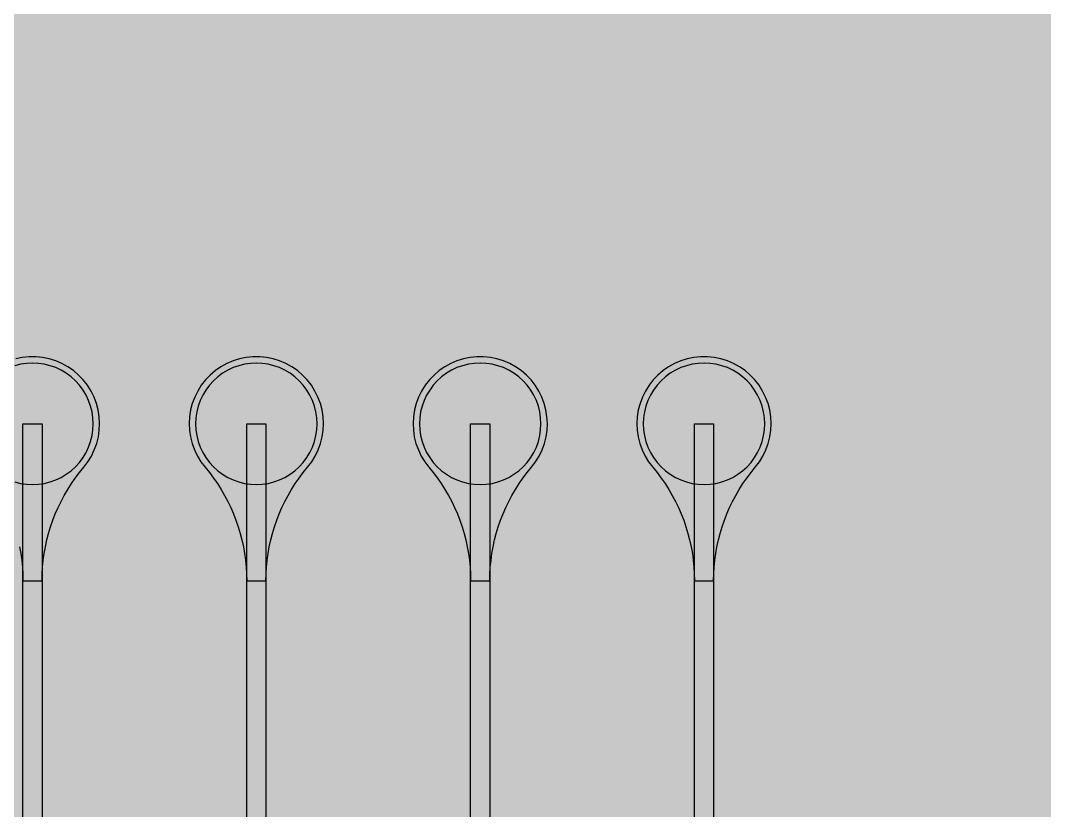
# Model space of a CAD drawing. Header units: metres. Extents: x -7231 to 10969, y -37556 to 1873.
# Drawn here: x 7913 to 9514, y -22536 to -21300 of the extents above; entities that cross this region are included whole.
import ezdxf

# ---------------------------------------------------------------- set-up
doc = ezdxf.new("R2010")
doc.units = ezdxf.units.M
for name, color, linetype in [('Metal1', 4, 'CONTINUOUS'), ('Polyimide', 7, 'CONTINUOUS'), ('Polyimide_Negative', 5, 'CONTINUOUS')]:
    doc.layers.add(name, color=color, linetype=linetype)

msp = doc.modelspace()

# ---------------------------------------------------------------- hatches: boundary and pattern name
at = {"layer": 'Polyimide'}
msp.add_hatch(color=7, dxfattribs=at).paths.add_polyline_path([(4065.7, -468), (4066.7, -502), (4068.5, -536), (4071.4, -570), (4075.5, -604), (4081, -638), (4088, -672), (4096.5, -706), (4106.6, -740), (4118.3, -774), (4131.6, -808), (4146.5, -842), (4162.9, -876), (4180.7, -910), (4199.8, -944), (4220.2, -978), (4241.7, -1012), (4264.2, -1046), (4287.5, -1080), (4311.5, -1114), (4336, -1148), (4360.9, -1182), (4385.9, -1216), (4410.9, -1250), (4435.7, -1284), (4460.2, -1318), (4484.2, -1352), (4507.5, -1385.9), (4530, -1419.9), (4551.5, -1453.9), (4571.9, -1487.9), (4591.1, -1521.9), (4608.9, -1555.9), (4625.3, -1589.9), (4640.1, -1623.9), (4653.4, -1657.9), (4665.1, -1691.9), (4675.2, -1725.9), (4683.7, -1759.9), (4690.7, -1793.9), (4696.2, -1827.9), (4700.3, -1861.9), (4703.2, -1895.9), (4705.1, -1929.9), (4706.1, -1963.9), (4706.4, -1997.9), (4706.5, -2031.9), (4706.5, -4793), (4710, -4838.4), (4720.2, -4882.7), (4737.1, -4925), (4760.1, -4964.2), (4788.9, -4999.5), (4822.6, -5030), (4860.5, -5055.1), (4901.8, -5074.2), (4901.8, -5074.2), (4970.7, -5105.2), (5034.7, -5145.3), (5092.8, -5193.5), (5143.8, -5249.2), (5186.9, -5311.2), (5221.2, -5378.4), (5246.2, -5449.7), (5261.4, -5523.7), (5266.5, -5599), (5261.4, -5674.3), (5246.2, -5748.3), (5221.2, -5819.6), (5186.9, -5886.8), (5143.8, -5948.8), (5092.8, -6004.5), (5034.7, -6052.7), (4970.7, -6092.8), (4901.8, -6123.8), (4860.5, -6142.9), (4822.6, -6168), (4788.9, -6198.5), (4760.1, -6233.8), (4737.1, -6273), (4720.2, -6315.3), (4710, -6359.6), (4706.5, -6405), (4706.5, -9221.5), (4710, -9266.9), (4720.2, -9311.2), (4737.1, -9353.5), (4760.1, -9392.7), (4788.9, -9428), (4822.6, -9458.5), (4860.5, -9483.6), (4901.8, -9502.7), (4970.7, -9533.7), (5034.7, -9573.8), (5092.8, -9622), (5143.8, -9677.7), (5186.9, -9739.7), (5221.2, -9806.9), (5246.2, -9878.2), (5261.4, -9952.2), (5266.5, -10027.5), (5261.4, -10102.8), (5246.2, -10176.8), (5221.2, -10248.1), (5186.9, -10315.3), (5143.8, -10377.3), (5092.8, -10433), (5034.7, -10481.2), (4970.7, -10521.3), (4901.8, -10552.3), (4860.5, -10571.4), (4822.6, -10596.5), (4788.9, -10627), (4760.1, -10662.3), (4737.1, -10701.5), (4720.2, -10743.8), (4710, -10788.1), (4706.5, -10833.5), (4706.5, -13650), (4710, -13695.4), (4720.2, -13739.7), (4737.1, -13782), (4760.1, -13821.2), (4788.9, -13856.5), (4822.6, -13887), (4860.5, -13912.1), (4901.8, -13931.2), (4970.7, -13962.2), (5034.7, -14002.2), (5092.8, -14050.5), (5143.8, -14106.2), (5186.9, -14168.2), (5221.2, -14235.4), (5246.2, -14306.7), (5261.4, -14380.7), (5266.5, -14456), (5261.4, -14531.3), (5246.2, -14605.3), (5221.2, -14676.5), (5186.9, -14743.8), (5143.8, -14805.8), (5092.8, -14861.5), (5034.7, -14909.7), (4970.7, -14949.8), (4901.8, -14980.8), (4860.5, -14999.9), (4822.6, -15025), (4788.9, -15055.5), (4760.1, -15090.8), (4737.1, -15130), (4720.2, -15172.3), (4710, -15216.6), (4706.5, -15262), (4706.5, -15456), (4720.9, -15750), (4764.1, -16041.3), (4835.7, -16326.8), (4934.9, -16604), (5060.7, -16870.2), (5212.1, -17122.7), (5387.5, -17359.2), (5585.2, -17577.3), (5803.3, -17775), (6039.8, -17950.4), (6292.3, -18101.8), (6558.4, -18227.6), (6835.6, -18326.8), (7121.2, -18398.3), (7412.4, -18441.5), (7706.5, -18456), (9969, -18456), (10047.4, -18459.8), (10125.1, -18471.4), (10201.2, -18490.4), (10275.2, -18516.9), (10346.1, -18550.5), (10413.5, -18590.8), (10476.5, -18637.6), (10534.7, -18690.3), (10587.4, -18748.5), (10634.2, -18811.5), (10674.5, -18878.9), (10708.1, -18949.8), (10734.6, -19023.8), (10753.6, -19099.9), (10765.2, -19177.6), (10769, -19256), (10769, -20895.8), (10730.2, -20951.4), (10694.6, -21009.1), (10662.2, -21068.6), (10633.2, -21129.9), (10607.6, -21192.7), (10585.5, -21256.7), (10566.9, -21322), (10552, -21388.1), (10540.8, -21455), (10533.4, -21522.3), (10529.6, -21590), (10529.6, -21657.8), (10533.4, -21725.5), (10540.8, -21792.9), (10552, -21859.7), (10566.9, -21925.9), (10585.5, -21991.1), (10607.6, -22055.2), (10633.2, -22117.9), (10662.2, -22179.2), (10694.6, -22238.7), (10730.2, -22296.4), (10769, -22352), (10769, -32454.2), (10728.7, -32510.5), (10691.7, -32568.9), (10658, -32629.3), (10627.8, -32691.6), (10601.2, -32755.4), (10578.2, -32820.7), (10558.9, -32887.1), (10543.4, -32954.5), (10531.8, -33022.7), (10524, -33091.4), (10520.1, -33160.5), (10520.1, -33229.7), (10524, -33298.8), (10531.8, -33367.5), (10543.4, -33435.7), (10558.9, -33503.1), (10578.2, -33569.5), (10601.2, -33634.8), (10627.8, -33698.6), (10658, -33760.8), (10691.7, -33821.3), (10728.7, -33879.7), (10769, -33936), (10769, -36556), (10765.2, -36634.4), (10753.6, -36712.1), (10734.6, -36788.2), (10708.1, -36862.1), (10674.5, -36933.1), (10634.2, -37000.5), (10587.4, -37063.5), (10534.7, -37121.7), (10476.5, -37174.4), (10413.5, -37221.2), (10346.1, -37261.5), (10275.2, -37295.1), (10201.2, -37321.6), (10125.1, -37340.6), (10047.4, -37352.1), (9969, -37356), (-6231, -37356), (-6309.4, -37352.1), (-6387.1, -37340.6), (-6463.2, -37321.6), (-6537.2, -37295.1), (-6608.1, -37261.5), (-6675.5, -37221.2), (-6738.5, -37174.4), (-6796.7, -37121.7), (-6849.4, -37063.5), (-6896.2, -37000.5), (-6936.5, -36933.1), (-6970.1, -36862.1), (-6996.6, -36788.2), (-7015.6, -36712.1), (-7027.2, -36634.4), (-7031, -36556), (-7031, -33936), (-6990.7, -33879.8), (-6953.7, -33821.3), (-6920, -33760.9), (-6889.8, -33698.6), (-6863.2, -33634.8), (-6840.2, -33569.5), (-6820.9, -33503.1), (-6805.4, -33435.7), (-6793.7, -33367.5), (-6785.9, -33298.8), (-6782, -33229.7), (-6782, -33160.5), (-6785.9, -33091.4), (-6793.7, -33022.7), (-6805.4, -32954.5), (-6820.9, -32887.1), (-6840.2, -32820.6), (-6863.2, -32755.4), (-6889.8, -32691.5), (-6920, -32629.3), (-6953.7, -32568.9), (-6990.7, -32510.4), (-7031, -32454.2), (-7031, -22364.8), (-6990.7, -22308.6), (-6953.7, -22250.1), (-6920, -22189.7), (-6889.8, -22127.5), (-6863.2, -22063.6), (-6840.2, -21998.4), (-6820.9, -21931.9), (-6805.4, -21864.5), (-6793.7, -21796.3), (-6785.9, -21727.6), (-6782, -21658.5), (-6782, -21589.3), (-6785.9, -21520.3), (-6793.7, -21451.5), (-6805.4, -21383.3), (-6820.9, -21315.9), (-6840.2, -21249.5), (-6863.2, -21184.2), (-6889.8, -21120.4), (-6920, -21058.1), (-6953.7, -20997.7), (-6990.7, -20939.3), (-7031, -20883), (-7031, -19256), (-7027.2, -19177.6), (-7015.6, -19099.9), (-6996.6, -19023.8), (-6970.1, -18949.8), (-6936.5, -18878.9), (-6896.2, -18811.5), (-6849.4, -18748.5), (-6796.7, -18690.3), (-6738.5, -18637.6), (-6675.5, -18590.8), (-6608.1, -18550.5), (-6537.2, -18516.9), (-6463.2, -18490.4), (-6387.1, -18471.4), (-6309.4, -18459.8), (-6231, -18456), (-3968.5, -18456), (-3674.4, -18441.5), (-3383.2, -18398.3), (-3097.6, -18326.8), (-2820.4, -18227.6), (-2554.3, -18101.8), (-2301.8, -17950.4), (-2065.3, -17775), (-1847.2, -17577.3), (-1649.5, -17359.2), (-1474.1, -17122.7), (-1322.7, -16870.2), (-1196.9, -16604), (-1097.7, -16326.8), (-1026.1, -16041.3), (-982.9, -15750), (-968.5, -15456), (-968.5, -15262), (-972, -15216.6), (-982.2, -15172.3), (-999.1, -15130), (-1022.1, -15090.8), (-1050.9, -15055.5), (-1084.6, -15025), (-1122.5, -14999.9), (-1163.8, -14980.8), (-1232.7, -14949.8), (-1296.7, -14909.7), (-1354.8, -14861.5), (-1405.8, -14805.8), (-1448.9, -14743.8), (-1483.2, -14676.5), (-1508.2, -14605.3), (-1523.4, -14531.3), (-1528.5, -14456), (-1523.4, -14380.7), (-1508.2, -14306.7), (-1483.2, -14235.4), (-1448.9, -14168.2), (-1405.8, -14106.2), (-1354.8, -14050.5), (-1296.7, -14002.2), (-1232.7, -13962.2), (-1163.8, -13931.2), (-1122.5, -13912.1), (-1084.6, -13887), (-1050.9, -13856.5), (-1022.1, -13821.2), (-999.1, -13782), (-982.2, -13739.7), (-972, -13695.4), (-968.5, -13650), (-968.5, -12309.6), (-972, -12264.3), (-982.2, -12219.9), (-999.1, -12177.7), (-1022.1, -12138.5), (-1050.9, -12103.2), (-1084.6, -12072.6), (-1122.5, -12047.5), (-1163.8, -12028.5), (-1232.7, -11997.4), (-1296.7, -11957.4), (-1354.8, -11909.1), (-1405.8, -11853.5), (-1448.9, -11791.5), (-1483.2, -11724.2), (-1508.2, -11653), (-1523.4, -11579), (-1528.5, -11503.7), (-1523.4, -11428.3), (-1508.2, -11354.4), (-1483.2, -11283.1), (-1448.9, -11215.9), (-1405.8, -11153.8), (-1354.8, -11098.2), (-1296.7, -11049.9), (-1232.7, -11009.9), (-1163.8, -10978.8), (-1122.5, -10959.8), (-1084.6, -10934.7), (-1050.9, -10904.1), (-1022.1, -10868.9), (-999.1, -10829.6), (-982.2, -10787.4), (-972, -10743), (-968.5, -10697.7), (-968.5, -9357.3), (-972, -9311.9), (-982.2, -9267.6), (-999.1, -9225.4), (-1022.1, -9186.1), (-1050.9, -9150.8), (-1084.6, -9120.3), (-1122.5, -9095.2), (-1163.8, -9076.2), (-1163.8, -9076.2), (-1232.7, -9045.1), (-1296.7, -9005.1), (-1354.8, -8956.8), (-1405.8, -8901.1), (-1448.9, -8839.1), (-1483.2, -8771.9), (-1508.2, -8700.6), (-1523.4, -8626.7), (-1528.5, -8551.3), (-1523.4, -8476), (-1508.2, -8402), (-1483.2, -8330.8), (-1448.9, -8263.5), (-1405.8, -8201.5), (-1354.8, -8145.9), (-1296.7, -8097.6), (-1232.7, -8057.6), (-1163.8, -8026.5), (-1163.8, -8026.5), (-1122.5, -8007.4), (-1084.6, -7982.4), (-1050.9, -7951.8), (-1022.1, -7916.5), (-999.1, -7877.3), (-982.2, -7835), (-972, -7790.7), (-968.5, -7745.4), (-968.5, -6405), (-972, -6359.6), (-982.2, -6315.3), (-999.1, -6273), (-1022.1, -6233.8), (-1050.9, -6198.5), (-1084.6, -6168), (-1122.5, -6142.9), (-1163.8, -6123.8), (-1163.8, -6123.8), (-1232.7, -6092.8), (-1296.7, -6052.7), (-1354.8, -6004.5), (-1405.8, -5948.8), (-1448.9, -5886.8), (-1483.2, -5819.6), (-1508.2, -5748.3), (-1523.4, -5674.3), (-1528.5, -5599), (-1523.4, -5523.7), (-1508.2, -5449.7), (-1483.2, -5378.4), (-1448.9, -5311.2), (-1405.8, -5249.2), (-1354.8, -5193.5), (-1296.7, -5145.3), (-1232.7, -5105.2), (-1163.8, -5074.2), (-1163.8, -5074.2), (-1122.5, -5055.1), (-1084.6, -5030), (-1050.9, -4999.5), (-1022.1, -4964.2), (-999.1, -4925), (-982.2, -4882.7), (-972, -4838.4), (-968.5, -4793), (-968.5, -2031.9), (-968.4, -1997.9), (-968.1, -1963.9), (-967.1, -1929.9), (-965.2, -1895.9), (-962.2, -1861.9), (-958, -1827.9), (-952.4, -1793.9), (-945.3, -1759.9), (-936.6, -1725.9), (-926.4, -1691.9), (-914.4, -1657.9), (-900.9, -1623.9), (-885.7, -1589.9), (-869.1, -1555.9), (-850.9, -1521.9), (-831.4, -1487.9), (-810.6, -1453.9), (-788.7, -1419.9), (-765.8, -1385.9), (-742.1, -1352), (-717.6, -1318), (-692.7, -1284), (-667.4, -1250), (-641.9, -1216), (-616.4, -1182), (-591.1, -1148), (-566.1, -1114), (-541.7, -1080), (-517.9, -1046), (-495, -1012), (-473.1, -978), (-452.4, -944), (-432.8, -910), (-414.7, -876), (-398, -842), (-382.9, -808), (-369.3, -774), (-357.4, -740), (-347.1, -706), (-338.4, -672), (-331.3, -638), (-325.7, -604), (-321.5, -570), (-318.6, -536), (-316.7, -502), (-315.7, -468), (-315.3, -434), (-315.2, -400), (-315.2, 401), (-315.2, 451), (-315.2, 1644), (-270.2, 1644), (-270, 1637.1), (-269.4, 1630.3), (-268.2, 1623.5), (-266.7, 1616.8), (-264.7, 1610.2), (-262.3, 1603.8), (-259.4, 1597.6), (-256.2, 1591.5), (-252.6, 1585.7), (-248.6, 1580.1), (-244.2, 1574.8), (-239.5, 1569.8), (-234.5, 1565.1), (-229.2, 1560.7), (-223.6, 1556.7), (-217.8, 1553.1), (-211.7, 1549.8), (-205.4, 1547), (-199, 1544.6), (-192.4, 1542.6), (-185.7, 1541), (-179, 1539.9), (-172.1, 1539.2), (-165.2, 1539), (-158.4, 1539.2), (-151.5, 1539.9), (-144.8, 1541), (-138.1, 1542.6), (-131.5, 1544.6), (-125.1, 1547), (-118.8, 1549.8), (-112.8, 1553.1), (-106.9, 1556.7), (-101.3, 1560.7), (-96, 1565.1), (-91, 1569.8), (-86.3, 1574.8), (-81.9, 1580.1), (-77.9, 1585.7), (-74.3, 1591.5), (-71.1, 1597.6), (-68.2, 1603.8), (-65.8, 1610.2), (-63.8, 1616.8), (-62.3, 1623.5), (-61.1, 1630.3), (-60.5, 1637.1), (-60.2, 1644), (1853, 1644), (1853, 1573), (3815.2, 1573), (3815.5, 1579.5), (3816.1, 1586.1), (3817.2, 1592.5), (3818.7, 1598.9), (3820.6, 1605.1), (3822.9, 1611.3), (3825.6, 1617.2), (3828.6, 1623), (3832.1, 1628.6), (3835.9, 1633.9), (3840.1, 1638.9), (3844.5, 1643.7), (3849.3, 1648.2), (3854.4, 1652.3), (3859.7, 1656.1), (3865.2, 1659.6), (3871, 1662.7), (3877, 1665.4), (3883.1, 1667.7), (3889.4, 1669.6), (3895.7, 1671.1), (3902.2, 1672.1), (3908.7, 1672.8), (3915.2, 1673), (3921.8, 1672.8), (3928.3, 1672.1), (3934.8, 1671.1), (3941.1, 1669.6), (3947.4, 1667.7), (3953.5, 1665.4), (3959.5, 1662.7), (3965.2, 1659.6), (3970.8, 1656.1), (3976.1, 1652.3), (3981.2, 1648.2), (3986, 1643.7), (3990.4, 1638.9), (3994.6, 1633.9), (3998.4, 1628.6), (4001.9, 1623), (4004.9, 1617.2), (4007.6, 1611.3), (4009.9, 1605.1), (4011.8, 1598.9), (4013.3, 1592.5), (4014.4, 1586.1), (4015, 1579.5), (4015.2, 1573), (4065.2, 1573), (4065.2, 451), (4065.2, 401), (4065.2, -400), (4065.3, -434), (4065.7, -468)])

# ---------------------------------------------------------------- linework, layer by layer
at = {"layer": 'Metal1'}
for points in [[(7911.3, -22123.2), (7913.2, -22133.8), (7914.6, -22144.4), (7915.7, -22155.1), (7916.3, -22165.8), (7916.5, -22176.6), (7946.5, -22176.6), (7946.5, -22176.6), (7946.7, -22165.8), (7947.3, -22155.1), (7948.4, -22144.4), (7949.8, -22133.8), (7951.7, -22123.2), (7954, -22112.7), (7956.7, -22102.4), (7959.8, -22092.1), (7963.3, -22081.9), (7967.2, -22071.9), (7971.5, -22062.1), (7976.1, -22052.4), (7981.2, -22042.9), (7986.6, -22033.6), (7992.3, -22024.6), (7998.4, -22015.8), (8004.9, -22007.2), (8011.6, -21998.9), (8018.1, -21990.4), (8023.6, -21981.4), (8028.2, -21971.8), (8031.9, -21961.9), (8034.5, -21951.6), (8036, -21941.1), (8036.5, -21930.5), (8035.9, -21919.9), (8034.3, -21909.4), (8031.6, -21899.2), (8027.8, -21889.3), (8023.1, -21879.8), (8017.5, -21870.8), (8011, -21862.4), (8003.7, -21854.7), (7995.6, -21847.8), (7986.9, -21841.8), (7977.6, -21836.7), (7967.9, -21832.5), (7957.7, -21829.3), (7947.4, -21827.2), (7936.8, -21826.1), (7926.2, -21826.1), (7915.6, -21827.2), (7905.3, -21829.3)], [(2925.7, -24231.2), (9450.8, -24231.2), (9479.8, -24202.3), (9479.8, -22831.7), (9450.8, -22802.8), (9010.8, -22802.8), (8976.6, -22773), (8966.5, -22636.9), (8966.5, -21931), (8996.5, -21931), (8996.5, -22636.9), (8986.4, -22769), (9012.2, -22799.2), (9452.2, -22799.2), (9483.2, -22830.3), (9483.2, -24203.7), (9452.2, -24234.7), (2924.3, -24234.7)], [(2933.7, -24223.2), (9442.8, -24223.2), (9471.8, -24194.3), (9471.8, -22839.7), (9442.8, -22810.7), (8660.8, -22810.7), (8626.6, -22781), (8616.5, -22643.3), (8616.5, -21931), (8646.5, -21931), (8646.5, -22643.3), (8636.4, -22777), (8662.2, -22807.2), (9444.2, -22807.2), (9475.3, -22838.3), (9475.3, -24195.7), (9444.2, -24226.7), (2932.3, -24226.7)], [(2941.7, -24215.2), (9434.8, -24215.2), (9463.8, -24186.3), (9463.8, -22847.7), (9434.8, -22818.7), (8310.8, -22818.7), (8276.6, -22789), (8266.5, -22649.7), (8266.5, -21931), (8296.5, -21931), (8296.5, -22649.7), (8286.4, -22785), (8312.2, -22815.2), (9436.2, -22815.2), (9467.2, -22846.3), (9467.2, -24187.7), (9436.2, -24218.8), (2940.3, -24218.8)], [(2949.7, -24207.2), (9426.8, -24207.2), (9455.8, -24178.3), (9455.8, -22855.7), (9426.8, -22826.8), (7960.8, -22826.8), (7926.6, -22797), (7916.5, -22656.1), (7916.5, -21931), (7946.5, -21931), (7946.5, -22656.1), (7936.4, -22793), (7962.2, -22823.2), (9428.2, -22823.2), (9459.3, -22854.3), (9459.3, -24179.7), (9428.2, -24210.7), (2948.3, -24210.7)]]:
    msp.add_lwpolyline(points, dxfattribs=at)
for points in [[(8296.5, -22176.6), (8296.7, -22165.8), (8297.3, -22155.1), (8298.4, -22144.4), (8299.8, -22133.8), (8301.7, -22123.2), (8304, -22112.7), (8306.7, -22102.4), (8309.8, -22092.1), (8313.3, -22081.9), (8317.2, -22071.9), (8321.5, -22062.1), (8326.1, -22052.4), (8331.2, -22042.9), (8336.6, -22033.6), (8342.3, -22024.6), (8348.4, -22015.8), (8354.9, -22007.2), (8361.6, -21998.9), (8368.1, -21990.4), (8373.6, -21981.4), (8378.2, -21971.8), (8381.9, -21961.9), (8384.5, -21951.6), (8386, -21941.1), (8386.5, -21930.5), (8385.9, -21919.9), (8384.3, -21909.4), (8381.6, -21899.2), (8377.8, -21889.3), (8373.1, -21879.8), (8367.5, -21870.8), (8361, -21862.4), (8353.7, -21854.7), (8345.6, -21847.8), (8336.9, -21841.8), (8327.6, -21836.7), (8317.9, -21832.5), (8307.7, -21829.3), (8297.4, -21827.2), (8286.8, -21826.1), (8276.2, -21826.1), (8265.6, -21827.2), (8255.3, -21829.3), (8245.1, -21832.5), (8235.4, -21836.7), (8226.1, -21841.8), (8217.4, -21847.8), (8209.3, -21854.7), (8202, -21862.4), (8195.5, -21870.8), (8189.9, -21879.8), (8185.2, -21889.3), (8181.4, -21899.2), (8178.7, -21909.4), (8177.1, -21919.9), (8176.5, -21930.5), (8177, -21941.1), (8178.5, -21951.6), (8181.1, -21961.9), (8184.8, -21971.8), (8189.4, -21981.4), (8194.9, -21990.4), (8201.4, -21998.9), (8208.1, -22007.2), (8214.6, -22015.8), (8220.7, -22024.6), (8226.4, -22033.6), (8231.8, -22042.9), (8236.9, -22052.4), (8241.5, -22062.1), (8245.8, -22071.9), (8249.7, -22081.9), (8253.2, -22092.1), (8256.3, -22102.4), (8259, -22112.7), (8261.3, -22123.2), (8263.2, -22133.8), (8264.6, -22144.4), (8265.7, -22155.1), (8266.3, -22165.8), (8266.5, -22176.6), (8296.5, -22176.6)], [(8646.5, -22176.6), (8646.7, -22165.8), (8647.3, -22155.1), (8648.4, -22144.4), (8649.8, -22133.8), (8651.7, -22123.2), (8654, -22112.7), (8656.7, -22102.4), (8659.8, -22092.1), (8663.3, -22081.9), (8667.2, -22071.9), (8671.5, -22062.1), (8676.1, -22052.4), (8681.2, -22042.9), (8686.6, -22033.6), (8692.3, -22024.6), (8698.4, -22015.8), (8704.9, -22007.2), (8711.6, -21998.9), (8718.1, -21990.4), (8723.6, -21981.4), (8728.2, -21971.8), (8731.9, -21961.9), (8734.5, -21951.6), (8736, -21941.1), (8736.5, -21930.5), (8735.9, -21919.9), (8734.3, -21909.4), (8731.6, -21899.2), (8727.8, -21889.3), (8723.1, -21879.8), (8717.5, -21870.8), (8711, -21862.4), (8703.7, -21854.7), (8695.6, -21847.8), (8686.9, -21841.8), (8677.6, -21836.7), (8667.9, -21832.5), (8657.7, -21829.3), (8647.4, -21827.2), (8636.8, -21826.1), (8626.2, -21826.1), (8615.6, -21827.2), (8605.3, -21829.3), (8595.1, -21832.5), (8585.4, -21836.7), (8576.1, -21841.8), (8567.4, -21847.8), (8559.3, -21854.7), (8552, -21862.4), (8545.5, -21870.8), (8539.9, -21879.8), (8535.2, -21889.3), (8531.4, -21899.2), (8528.7, -21909.4), (8527.1, -21919.9), (8526.5, -21930.5), (8527, -21941.1), (8528.5, -21951.6), (8531.1, -21961.9), (8534.8, -21971.8), (8539.4, -21981.4), (8544.9, -21990.4), (8551.4, -21998.9), (8558.1, -22007.2), (8564.6, -22015.8), (8570.7, -22024.6), (8576.4, -22033.6), (8581.8, -22042.9), (8586.9, -22052.4), (8591.5, -22062.1), (8595.8, -22071.9), (8599.7, -22081.9), (8603.2, -22092.1), (8606.3, -22102.4), (8609, -22112.7), (8611.3, -22123.2), (8613.2, -22133.8), (8614.6, -22144.4), (8615.7, -22155.1), (8616.3, -22165.8), (8616.5, -22176.6), (8646.5, -22176.6)], [(8996.5, -22176.6), (8996.7, -22165.8), (8997.3, -22155.1), (8998.4, -22144.4), (8999.8, -22133.8), (9001.7, -22123.2), (9004, -22112.7), (9006.7, -22102.4), (9009.8, -22092.1), (9013.3, -22081.9), (9017.2, -22071.9), (9021.5, -22062.1), (9026.1, -22052.4), (9031.2, -22042.9), (9036.6, -22033.6), (9042.3, -22024.6), (9048.4, -22015.8), (9054.9, -22007.2), (9061.6, -21998.9), (9068.1, -21990.4), (9073.6, -21981.4), (9078.2, -21971.8), (9081.9, -21961.9), (9084.5, -21951.6), (9086, -21941.1), (9086.5, -21930.5), (9085.9, -21919.9), (9084.3, -21909.4), (9081.6, -21899.2), (9077.8, -21889.3), (9073.1, -21879.8), (9067.5, -21870.8), (9061, -21862.4), (9053.7, -21854.7), (9045.6, -21847.8), (9036.9, -21841.8), (9027.6, -21836.7), (9017.9, -21832.5), (9007.7, -21829.3), (8997.4, -21827.2), (8986.8, -21826.1), (8976.2, -21826.1), (8965.6, -21827.2), (8955.3, -21829.3), (8945.1, -21832.5), (8935.4, -21836.7), (8926.1, -21841.8), (8917.4, -21847.8), (8909.3, -21854.7), (8902, -21862.4), (8895.5, -21870.8), (8889.9, -21879.8), (8885.2, -21889.3), (8881.4, -21899.2), (8878.7, -21909.4), (8877.1, -21919.9), (8876.5, -21930.5), (8877, -21941.1), (8878.5, -21951.6), (8881.1, -21961.9), (8884.8, -21971.8), (8889.4, -21981.4), (8894.9, -21990.4), (8901.4, -21998.9), (8908.1, -22007.2), (8914.6, -22015.8), (8920.7, -22024.6), (8926.4, -22033.6), (8931.8, -22042.9), (8936.9, -22052.4), (8941.5, -22062.1), (8945.8, -22071.9), (8949.7, -22081.9), (8953.2, -22092.1), (8956.3, -22102.4), (8959, -22112.7), (8961.3, -22123.2), (8963.2, -22133.8), (8964.6, -22144.4), (8965.7, -22155.1), (8966.3, -22165.8), (8966.5, -22176.6), (8996.5, -22176.6)]]:
    msp.add_lwpolyline(points, close=True, dxfattribs=at)
at = {"layer": 'Polyimide_Negative'}
msp.add_lwpolyline([(7903.9, -22021.9), (7913, -22024.2), (7922.2, -22025.5), (7931.5, -22026), (7940.8, -22025.5), (7950, -22024.2), (7959.1, -22021.9), (7967.9, -22018.8), (7976.3, -22014.8), (7984.3, -22010), (7991.8, -22004.4), (7998.7, -21998.2), (8004.9, -21991.3), (8010.5, -21983.8), (8015.3, -21975.8), (8019.3, -21967.4), (8022.4, -21958.6), (8024.7, -21949.5), (8026, -21940.3), (8026.5, -21931), (8026.5, -21931), (8026, -21921.7), (8024.7, -21912.5), (8022.4, -21903.4), (8019.3, -21894.6), (8015.3, -21886.2), (8010.5, -21878.2), (8004.9, -21870.7), (7998.7, -21863.8), (7991.8, -21857.6), (7984.3, -21852), (7976.3, -21847.2), (7967.9, -21843.2), (7959.1, -21840.1), (7950, -21837.8), (7940.8, -21836.5), (7931.5, -21836), (7922.2, -21836.5), (7913, -21837.8), (7903.9, -21840.1)], dxfattribs=at)
for points in [[(8376.5, -21931), (8376, -21921.7), (8374.7, -21912.5), (8372.4, -21903.4), (8369.3, -21894.6), (8365.3, -21886.2), (8360.5, -21878.2), (8354.9, -21870.7), (8348.7, -21863.8), (8341.8, -21857.6), (8334.3, -21852), (8326.3, -21847.2), (8317.9, -21843.2), (8309.1, -21840.1), (8300, -21837.8), (8290.8, -21836.5), (8281.5, -21836), (8272.2, -21836.5), (8263, -21837.8), (8253.9, -21840.1), (8245.1, -21843.2), (8236.7, -21847.2), (8228.7, -21852), (8221.2, -21857.6), (8214.3, -21863.8), (8208.1, -21870.7), (8202.5, -21878.2), (8197.7, -21886.2), (8193.7, -21894.6), (8190.6, -21903.4), (8188.3, -21912.5), (8187, -21921.7), (8186.5, -21931), (8187, -21940.3), (8188.3, -21949.5), (8190.6, -21958.6), (8193.7, -21967.4), (8197.7, -21975.8), (8202.5, -21983.8), (8208.1, -21991.3), (8214.3, -21998.2), (8221.2, -22004.4), (8228.7, -22010), (8236.7, -22014.8), (8245.1, -22018.8), (8253.9, -22021.9), (8263, -22024.2), (8272.2, -22025.5), (8281.5, -22026), (8290.8, -22025.5), (8300, -22024.2), (8309.1, -22021.9), (8317.9, -22018.8), (8326.3, -22014.8), (8334.3, -22010), (8341.8, -22004.4), (8348.7, -21998.2), (8354.9, -21991.3), (8360.5, -21983.8), (8365.3, -21975.8), (8369.3, -21967.4), (8372.4, -21958.6), (8374.7, -21949.5), (8376, -21940.3), (8376.5, -21931)], [(8726.5, -21931), (8726, -21921.7), (8724.7, -21912.5), (8722.4, -21903.4), (8719.3, -21894.6), (8715.3, -21886.2), (8710.5, -21878.2), (8704.9, -21870.7), (8698.7, -21863.8), (8691.8, -21857.6), (8684.3, -21852), (8676.3, -21847.2), (8667.9, -21843.2), (8659.1, -21840.1), (8650, -21837.8), (8640.8, -21836.5), (8631.5, -21836), (8622.2, -21836.5), (8613, -21837.8), (8603.9, -21840.1), (8595.1, -21843.2), (8586.7, -21847.2), (8578.7, -21852), (8571.2, -21857.6), (8564.3, -21863.8), (8558.1, -21870.7), (8552.5, -21878.2), (8547.7, -21886.2), (8543.7, -21894.6), (8540.6, -21903.4), (8538.3, -21912.5), (8537, -21921.7), (8536.5, -21931), (8537, -21940.3), (8538.3, -21949.5), (8540.6, -21958.6), (8543.7, -21967.4), (8547.7, -21975.8), (8552.5, -21983.8), (8558.1, -21991.3), (8564.3, -21998.2), (8571.2, -22004.4), (8578.7, -22010), (8586.7, -22014.8), (8595.1, -22018.8), (8603.9, -22021.9), (8613, -22024.2), (8622.2, -22025.5), (8631.5, -22026), (8640.8, -22025.5), (8650, -22024.2), (8659.1, -22021.9), (8667.9, -22018.8), (8676.3, -22014.8), (8684.3, -22010), (8691.8, -22004.4), (8698.7, -21998.2), (8704.9, -21991.3), (8710.5, -21983.8), (8715.3, -21975.8), (8719.3, -21967.4), (8722.4, -21958.6), (8724.7, -21949.5), (8726, -21940.3), (8726.5, -21931)], [(9076.5, -21931), (9076, -21921.7), (9074.7, -21912.5), (9072.4, -21903.4), (9069.3, -21894.6), (9065.3, -21886.2), (9060.5, -21878.2), (9054.9, -21870.7), (9048.7, -21863.8), (9041.8, -21857.6), (9034.3, -21852), (9026.3, -21847.2), (9017.9, -21843.2), (9009.1, -21840.1), (9000, -21837.8), (8990.8, -21836.5), (8981.5, -21836), (8972.2, -21836.5), (8963, -21837.8), (8953.9, -21840.1), (8945.1, -21843.2), (8936.7, -21847.2), (8928.7, -21852), (8921.2, -21857.6), (8914.3, -21863.8), (8908.1, -21870.7), (8902.5, -21878.2), (8897.7, -21886.2), (8893.7, -21894.6), (8890.6, -21903.4), (8888.3, -21912.5), (8887, -21921.7), (8886.5, -21931), (8887, -21940.3), (8888.3, -21949.5), (8890.6, -21958.6), (8893.7, -21967.4), (8897.7, -21975.8), (8902.5, -21983.8), (8908.1, -21991.3), (8914.3, -21998.2), (8921.2, -22004.4), (8928.7, -22010), (8936.7, -22014.8), (8945.1, -22018.8), (8953.9, -22021.9), (8963, -22024.2), (8972.2, -22025.5), (8981.5, -22026), (8990.8, -22025.5), (9000, -22024.2), (9009.1, -22021.9), (9017.9, -22018.8), (9026.3, -22014.8), (9034.3, -22010), (9041.8, -22004.4), (9048.7, -21998.2), (9054.9, -21991.3), (9060.5, -21983.8), (9065.3, -21975.8), (9069.3, -21967.4), (9072.4, -21958.6), (9074.7, -21949.5), (9076, -21940.3), (9076.5, -21931)]]:
    msp.add_lwpolyline(points, close=True, dxfattribs=at)

doc.saveas('drawing.dxf')
